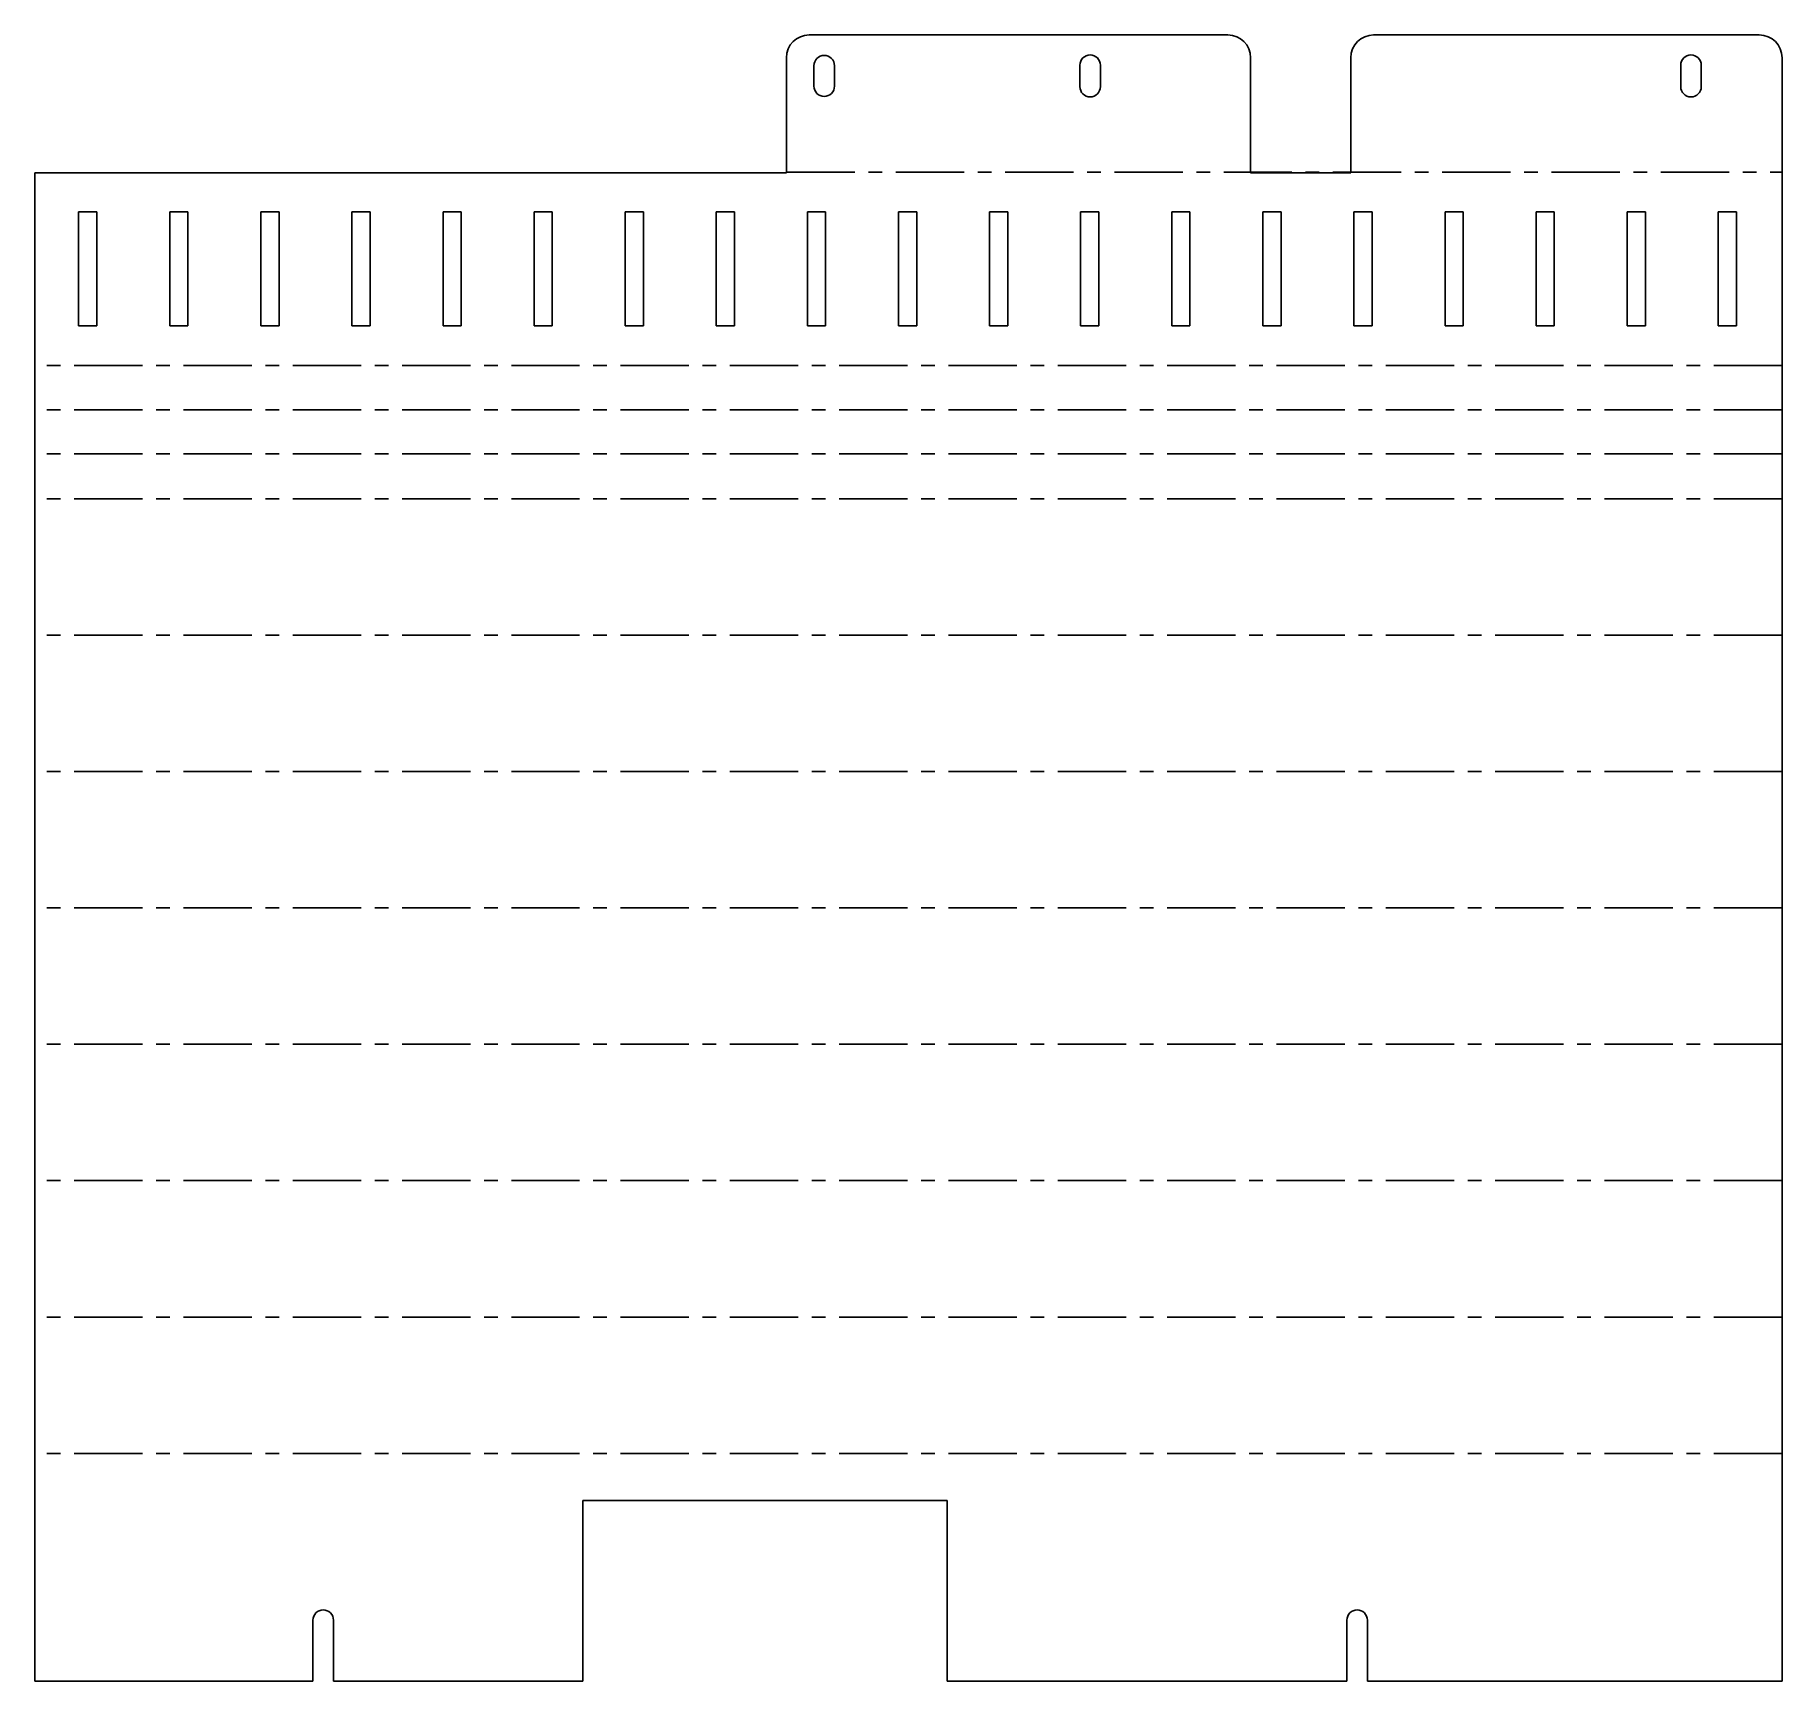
# Model space of a CAD drawing. Extents: x 0 to 384, y -50 to 311.
import ezdxf

# ---------------------------------------------------------------- set-up
doc = ezdxf.new("R2010")
doc.units = 0
doc.header["$MEASUREMENT"] = 0
doc.linetypes.add('AXES', pattern=[24, 15, -3, 3, -3])
doc.layers.get('0').update_dxf_attribs({"linetype": 'CONTINUOUS'})

msp = doc.modelspace()

# ---------------------------------------------------------------- linework, layer by layer
at = {"color": 7}
for p, q in [((170, 311.458227), (261.925009, 311.458227)), ((293.925009, 311.458227), (378.599, 311.458227)), ((165, 306.458227), (165, 281.165581)), ((266.925009, 281.160937), (266.925009, 306.458227)), ((288.925009, 306.458227), (288.925009, 281.165581)), ((383.599, -49.930158), (383.599, 306.458227)), ((0, 281.160937), (165, 281.160937)), ((0, 281.160937), (0, -49.930158)), ((266.925009, 281.160937), (288.925009, 281.160937)), ((9.599, 272.612691), (9.599, 247.612691)), ((13.599, 247.612691), (13.599, 272.612691)), ((29.599, 272.612691), (29.599, 247.612691)), ((33.599, 247.612691), (33.599, 272.612691)), ((49.599, 272.612691), (49.599, 247.612691)), ((53.599, 247.612691), (53.599, 272.612691)), ((69.599, 272.612691), (69.599, 247.612691)), ((73.599, 247.612691), (73.599, 272.612691)), ((89.599, 272.612691), (89.599, 247.612691)), ((93.599, 247.612691), (93.599, 272.612691)), ((109.599, 272.612691), (109.599, 247.612691)), ((113.599, 247.612691), (113.599, 272.612691)), ((129.599, 272.612691), (129.599, 247.612691)), ((133.599, 247.612691), (133.599, 272.612691)), ((149.599, 272.612691), (149.599, 247.612691)), ((153.599, 247.612691), (153.599, 272.612691)), ((169.599, 272.612691), (169.599, 247.612691)), ((173.599, 247.612691), (173.599, 272.612691)), ((189.599, 272.612691), (189.599, 247.612691)), ((193.599, 247.612691), (193.599, 272.612691)), ((209.599, 272.612691), (209.599, 247.612691)), ((213.599, 247.612691), (213.599, 272.612691)), ((229.599, 272.612691), (229.599, 247.612691)), ((233.599, 247.612691), (233.599, 272.612691)), ((249.599, 272.612691), (249.599, 247.612691)), ((253.599, 247.612691), (253.599, 272.612691)), ((269.599, 272.612691), (269.599, 247.612691)), ((273.599, 247.612691), (273.599, 272.612691)), ((289.599, 272.612691), (289.599, 247.612691)), ((293.599, 247.612691), (293.599, 272.612691)), ((309.599, 272.612691), (309.599, 247.612691)), ((313.599, 247.612691), (313.599, 272.612691)), ((329.599, 272.612691), (329.599, 247.612691)), ((333.599, 247.612691), (333.599, 272.612691)), ((349.599, 272.612691), (349.599, 247.612691)), ((353.599, 247.612691), (353.599, 272.612691)), ((369.599, 272.612691), (369.599, 247.612691)), ((373.599, 247.612691), (373.599, 272.612691)), ((120.299018, -49.930158), (120.299018, -10.306756)), ((120.299018, -10.306756), (200.299018, -10.306756)), ((200.299018, -49.930158), (200.299018, -10.306756)), ((61.049018, -49.930158), (0, -49.930158)), ((120.299018, -49.930158), (65.549018, -49.930158)), ((288.049018, -49.930158), (200.299018, -49.930158)), ((383.599, -49.930158), (292.549018, -49.930158))]:
    msp.add_line(p, q, dxfattribs=at)
at = {"color": 7, "ltscale": 0.1125}
for p, q in [((171.04967, 300.208417), (171.04967, 304.708417)), ((175.54967, 304.708417), (175.54967, 300.208417))]:
    msp.add_line(p, q, dxfattribs=at)
at = {"color": 7, "ltscale": 0.1175}
for p, q in [((229.429009, 300.108227), (229.429009, 304.808227)), ((233.929009, 304.808227), (233.929009, 300.108227)), ((361.349, 300.108227), (361.349, 304.808227)), ((365.849, 304.808227), (365.849, 300.108227))]:
    msp.add_line(p, q, dxfattribs=at)
at = {"color": 1, "linetype": 'AXES'}
for p, q in [((165, 281.339057), (383.599, 281.339057)), ((383.599, 238.886326), (0, 238.886326)), ((383.599, 229.165102), (0, 229.165102)), ((383.599, 219.481861), (0, 219.481861)), ((383.599, 209.645098), (0, 209.645098)), ((383.599, 179.704105), (0, 179.704105)), ((383.599, 149.751267), (0, 149.751267)), ((383.599, 119.810274), (0, 119.810274)), ((383.599, 89.875196), (0, 89.875196)), ((383.599, 59.934189), (0, 59.934189)), ((383.599, 29.993182), (0, 29.993182)), ((383.599, 0.04626), (0, 0.04626))]:
    msp.add_line(p, q, dxfattribs=at)
at = {"color": 7, "ltscale": 0.1}
for p, q in [((9.599, 272.612691), (13.599, 272.612691)), ((29.599, 272.612691), (33.599, 272.612691)), ((49.599, 272.612691), (53.599, 272.612691)), ((69.599, 272.612691), (73.599, 272.612691)), ((89.599, 272.612691), (93.599, 272.612691)), ((109.599, 272.612691), (113.599, 272.612691)), ((129.599, 272.612691), (133.599, 272.612691)), ((149.599, 272.612691), (153.599, 272.612691)), ((169.599, 272.612691), (173.599, 272.612691)), ((189.599, 272.612691), (193.599, 272.612691)), ((209.599, 272.612691), (213.599, 272.612691)), ((229.599, 272.612691), (233.599, 272.612691)), ((249.599, 272.612691), (253.599, 272.612691)), ((269.599, 272.612691), (273.599, 272.612691)), ((289.599, 272.612691), (293.599, 272.612691)), ((309.599, 272.612691), (313.599, 272.612691)), ((329.599, 272.612691), (333.599, 272.612691)), ((349.599, 272.612691), (353.599, 272.612691)), ((369.599, 272.612691), (373.599, 272.612691)), ((9.599, 247.612691), (13.599, 247.612691)), ((29.599, 247.612691), (33.599, 247.612691)), ((49.599, 247.612691), (53.599, 247.612691)), ((69.599, 247.612691), (73.599, 247.612691)), ((89.599, 247.612691), (93.599, 247.612691)), ((109.599, 247.612691), (113.599, 247.612691)), ((129.599, 247.612691), (133.599, 247.612691)), ((149.599, 247.612691), (153.599, 247.612691)), ((169.599, 247.612691), (173.599, 247.612691)), ((189.599, 247.612691), (193.599, 247.612691)), ((209.599, 247.612691), (213.599, 247.612691)), ((229.599, 247.612691), (233.599, 247.612691)), ((249.599, 247.612691), (253.599, 247.612691)), ((269.599, 247.612691), (273.599, 247.612691)), ((289.599, 247.612691), (293.599, 247.612691)), ((309.599, 247.612691), (313.599, 247.612691)), ((329.599, 247.612691), (333.599, 247.612691)), ((349.599, 247.612691), (353.599, 247.612691)), ((369.599, 247.612691), (373.599, 247.612691))]:
    msp.add_line(p, q, dxfattribs=at)
at = {"color": 7, "ltscale": 0.334342}
for p, q in [((61.049018, -49.930158), (61.049018, -36.556473)), ((65.549018, -49.930158), (65.549018, -36.556473)), ((288.049018, -49.930158), (288.049018, -36.556473)), ((292.549018, -49.930158), (292.549018, -36.556473))]:
    msp.add_line(p, q, dxfattribs=at)
at = {"color": 7}
for centre, radius, start, end in [((170, 306.458227), 5, 90, 180), ((261.925009, 306.458227), 5, 360, 90), ((293.925009, 306.458227), 5, 90, 180), ((378.599, 306.458227), 5, 360, 90), ((173.29967, 304.708417), 2.25, 0, 180), ((231.679009, 304.808227), 2.25, 0, 180), ((363.599, 304.808227), 2.25, 0, 180), ((173.29967, 300.208417), 2.25, 180, 0), ((231.679009, 300.108227), 2.25, 180, 0), ((363.599, 300.108227), 2.25, 180, 0), ((63.299018, -36.556473), 2.25, 0, 180), ((290.299018, -36.556473), 2.25, 0, 180)]:
    msp.add_arc(centre, radius, start, end, dxfattribs=at)

doc.saveas('drawing.dxf')
